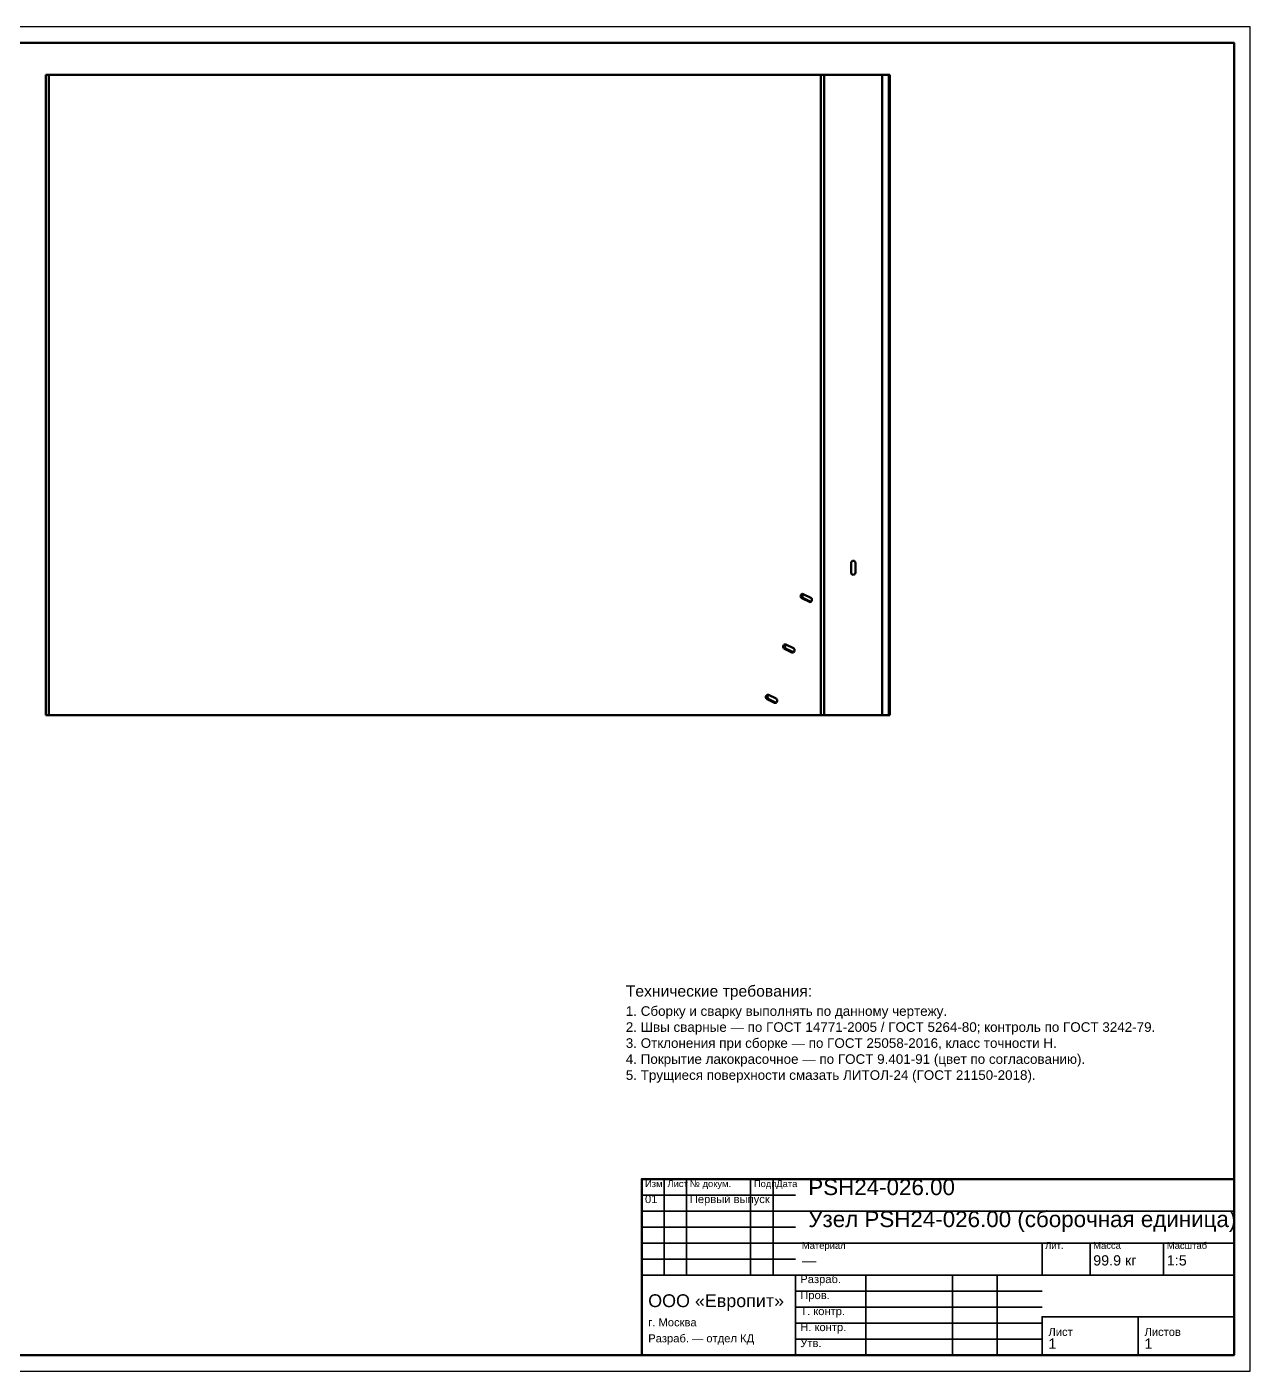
# Model space of a CAD drawing. Header units: millimetres. Extents: x 0 to 594, y 0 to 420.
# Drawn here: x 211.9 to 594, y 0 to 420 of the extents above; entities that cross this region are included whole.
import ezdxf

# ---------------------------------------------------------------- set-up
doc = ezdxf.new("R2010")
doc.units = ezdxf.units.MM
doc.styles.add('GOST', font='Arial')

msp = doc.modelspace()

# ---------------------------------------------------------------- linework, layer by layer
at = {"color": 1, "lineweight": 70}
for p, q in [((217.88, 405), (217.87, 405)), ((217.87, 405), (217.87, 405)), ((217.87, 405), (217.87, 405)), ((217.87, 405), (217.87, 405)), ((217.87, 405), (217.87, 405)), ((217.87, 405), (217.87, 405)), ((217.87, 405), (217.87, 405)), ((217.87, 405), (217.87, 405)), ((217.87, 405), (217.87, 405)), ((217.87, 405), (217.87, 405)), ((217.87, 405), (217.87, 405)), ((217.87, 405), (217.87, 405)), ((217.87, 405), (217.87, 405)), ((217.87, 405), (217.87, 405)), ((217.87, 405), (217.87, 405)), ((217.87, 205), (217.87, 405)), ((217.87, 405), (217.87, 205)), ((217.89, 405), (217.88, 405)), ((217.92, 405), (217.89, 405)), ((217.95, 405), (217.92, 405)), ((218, 405), (217.95, 405)), ((218.06, 405), (218, 405)), ((218.12, 405), (218.06, 405)), ((218.2, 405), (218.12, 405)), ((218.28, 405), (218.2, 405)), ((218.37, 405), (218.28, 405)), ((218.47, 405), (218.37, 405)), ((218.58, 405), (218.47, 405)), ((218.69, 405), (218.58, 405)), ((218.81, 405), (218.69, 405)), ((459.96, 405), (218.81, 405)), ((218.81, 405), (218.81, 205)), ((460.02, 405), (459.96, 405)), ((459.96, 405), (459.96, 205)), ((460.09, 405), (460.02, 405)), ((460.16, 405), (460.09, 405)), ((460.23, 405), (460.16, 405)), ((460.3, 405), (460.23, 405)), ((460.38, 405), (460.3, 405)), ((460.45, 405), (460.38, 405)), ((460.52, 405), (460.45, 405)), ((460.6, 405), (460.52, 405)), ((460.68, 405), (460.6, 405)), ((460.75, 405), (460.68, 405)), ((460.83, 405), (460.75, 405)), ((460.91, 405), (460.83, 405)), ((460.98, 405), (460.91, 405)), ((479.1, 405), (460.98, 405)), ((460.98, 405), (460.98, 205)), ((479.33, 405), (479.1, 405)), ((479.1, 405), (479.1, 205)), ((479.55, 405), (479.33, 405)), ((479.77, 405), (479.55, 405)), ((479.97, 405), (479.77, 405)), ((480.17, 405), (479.97, 405)), ((480.36, 405), (480.17, 405)), ((480.53, 405), (480.36, 405)), ((480.68, 405), (480.53, 405)), ((480.81, 405), (480.68, 405)), ((480.92, 405), (480.81, 405)), ((481.01, 405), (480.92, 405)), ((481.08, 405), (481.01, 405)), ((481.12, 405), (481.08, 405)), ((481.14, 405), (481.12, 405)), ((481.45, 405), (481.14, 405)), ((481.14, 405), (481.14, 205)), ((481.45, 205), (481.45, 405)), ((481.31, 381.11), (481.3, 380.85)), ((481.3, 380.85), (481.3, 380)), ((481.3, 380), (481.3, 379.15)), ((481.3, 379.15), (481.31, 378.89)), ((481.32, 381.2), (481.31, 381.11)), ((481.31, 378.89), (481.32, 378.8)), ((481.34, 381.2), (481.32, 381.2)), ((481.32, 378.8), (481.34, 378.8)), ((481.35, 381.11), (481.34, 381.2)), ((481.34, 378.8), (481.35, 378.89)), ((481.35, 380.85), (481.35, 381.11)), ((481.36, 380), (481.35, 380.85)), ((481.35, 379.15), (481.36, 380)), ((481.35, 378.89), (481.35, 379.15)), ((481.31, 331.11), (481.3, 330.85)), ((481.3, 330.85), (481.3, 330)), ((481.3, 330), (481.3, 329.15)), ((481.3, 329.15), (481.31, 328.89)), ((481.32, 331.2), (481.31, 331.11)), ((481.31, 328.89), (481.32, 328.8)), ((481.34, 331.2), (481.32, 331.2)), ((481.32, 328.8), (481.34, 328.8)), ((481.35, 331.11), (481.34, 331.2)), ((481.34, 328.8), (481.35, 328.89)), ((481.35, 330.85), (481.35, 331.11)), ((481.36, 330), (481.35, 330.85)), ((481.35, 329.15), (481.36, 330)), ((481.35, 328.89), (481.35, 329.15)), ((481.31, 281.11), (481.3, 280.85)), ((481.3, 280.85), (481.3, 280)), ((481.3, 280), (481.3, 279.15)), ((481.3, 279.15), (481.31, 278.89)), ((481.32, 281.2), (481.31, 281.11)), ((481.31, 278.89), (481.32, 278.8)), ((481.34, 281.2), (481.32, 281.2)), ((481.32, 278.8), (481.34, 278.8)), ((481.35, 281.11), (481.34, 281.2)), ((481.34, 278.8), (481.35, 278.89)), ((481.35, 280.85), (481.35, 281.11)), ((481.36, 280), (481.35, 280.85)), ((481.35, 279.15), (481.36, 280)), ((481.35, 278.89), (481.35, 279.15)), ((469.4, 252.77), (469.34, 252.5)), ((469.34, 252.5), (469.34, 249.5)), ((469.34, 252.5), (469.36, 252.5)), ((469.36, 252.5), (469.41, 252.77)), ((469.36, 249.5), (469.36, 252.5)), ((469.55, 252.99), (469.4, 252.77)), ((469.41, 252.77), (469.56, 252.99)), ((469.78, 253.15), (469.55, 252.99)), ((469.56, 252.99), (469.79, 253.14)), ((470.04, 253.2), (469.78, 253.15)), ((469.79, 253.14), (470.05, 253.2)), ((470.31, 253.15), (470.04, 253.2)), ((470.54, 252.99), (470.31, 253.15)), ((470.69, 252.77), (470.54, 252.99)), ((470.74, 252.5), (470.69, 252.77)), ((470.74, 249.5), (470.74, 252.5)), ((469.34, 249.5), (469.4, 249.23)), ((469.34, 249.5), (469.36, 249.5)), ((469.41, 249.23), (469.36, 249.5)), ((469.4, 249.23), (469.55, 249.01)), ((469.56, 249.01), (469.41, 249.23)), ((469.55, 249.01), (469.78, 248.85)), ((469.79, 248.86), (469.56, 249.01)), ((469.78, 248.85), (470.04, 248.8)), ((470.05, 248.8), (469.79, 248.86)), ((470.04, 248.8), (470.31, 248.85)), ((470.31, 248.85), (470.54, 249.01)), ((470.54, 249.01), (470.69, 249.23)), ((470.69, 249.23), (470.74, 249.5)), ((453.62, 242.24), (453.61, 242)), ((453.61, 242), (453.68, 241.77)), ((453.69, 242.46), (453.62, 242.24)), ((453.68, 241.77), (453.8, 241.58)), ((453.82, 242.65), (453.69, 242.46)), ((453.8, 241.58), (453.98, 241.46)), ((454, 242.76), (453.82, 242.65)), ((453.98, 241.46), (456.33, 240.33)), ((453.98, 241.46), (454.51, 241.46)), ((454.2, 242.81), (454, 242.76)), ((454.14, 242.08), (454.16, 242.28)), ((454.17, 241.88), (454.14, 242.08)), ((454.16, 242.28), (454.22, 242.46)), ((454.24, 241.7), (454.17, 241.88)), ((454.42, 242.75), (454.2, 242.81)), ((454.22, 242.46), (454.33, 242.62)), ((454.36, 241.56), (454.24, 241.7)), ((454.33, 242.62), (454.47, 242.73)), ((454.51, 241.46), (454.36, 241.56)), ((456.78, 241.63), (454.42, 242.75)), ((456.82, 240.35), (454.51, 241.46)), ((456.33, 240.33), (456.56, 240.28)), ((456.33, 240.33), (456.78, 240.33)), ((456.56, 240.28), (456.76, 240.32)), ((456.76, 240.32), (456.94, 240.44)), ((456.95, 241.5), (456.78, 241.63)), ((456.94, 240.44), (457.07, 240.62)), ((457.08, 241.31), (456.95, 241.5)), ((457.07, 240.62), (457.14, 240.84)), ((457.14, 241.08), (457.08, 241.31)), ((457.14, 240.84), (457.14, 241.08)), ((481.31, 231.11), (481.3, 230.85)), ((481.32, 231.2), (481.31, 231.11)), ((481.34, 231.2), (481.32, 231.2)), ((481.35, 231.11), (481.34, 231.2)), ((481.35, 230.85), (481.35, 231.11)), ((448.4, 226.89), (448.27, 226.71)), ((448.58, 227.01), (448.4, 226.89)), ((448.78, 227.05), (448.58, 227.01)), ((449, 227), (448.78, 227.05)), ((448.8, 226.71), (448.91, 226.87)), ((448.91, 226.87), (449.05, 226.98)), ((451.36, 225.87), (449, 227)), ((481.3, 230.85), (481.3, 230)), ((481.3, 230), (481.3, 229.15)), ((481.3, 229.15), (481.31, 228.89)), ((481.31, 228.89), (481.32, 228.8)), ((481.32, 228.8), (481.34, 228.8)), ((481.34, 228.8), (481.35, 228.89)), ((481.36, 230), (481.35, 230.85)), ((481.35, 229.15), (481.36, 230)), ((481.35, 228.89), (481.35, 229.15)), ((448.2, 226.49), (448.19, 226.25)), ((448.19, 226.25), (448.26, 226.02)), ((448.27, 226.71), (448.2, 226.49)), ((448.26, 226.02), (448.38, 225.83)), ((448.38, 225.83), (448.56, 225.71)), ((448.56, 225.71), (450.91, 224.58)), ((448.56, 225.71), (449.09, 225.71)), ((448.72, 226.33), (448.73, 226.53)), ((448.75, 226.13), (448.72, 226.33)), ((448.73, 226.53), (448.8, 226.71)), ((448.82, 225.95), (448.75, 226.13)), ((448.94, 225.81), (448.82, 225.95)), ((449.09, 225.71), (448.94, 225.81)), ((451.4, 224.6), (449.09, 225.71)), ((450.91, 224.58), (451.14, 224.53)), ((450.91, 224.58), (451.36, 224.58)), ((451.14, 224.53), (451.34, 224.57)), ((451.34, 224.57), (451.51, 224.69)), ((451.53, 225.75), (451.36, 225.87)), ((451.51, 224.69), (451.65, 224.87)), ((451.66, 225.56), (451.53, 225.75)), ((451.65, 224.87), (451.72, 225.09)), ((451.72, 225.33), (451.66, 225.56)), ((451.72, 225.09), (451.72, 225.33)), ((442.85, 210.96), (442.77, 210.74)), ((442.77, 210.74), (442.77, 210.5)), ((442.77, 210.5), (442.83, 210.27)), ((442.83, 210.27), (442.96, 210.08)), ((442.98, 211.14), (442.85, 210.96)), ((442.96, 210.08), (443.13, 209.95)), ((443.16, 211.26), (442.98, 211.14)), ((443.36, 211.3), (443.16, 211.26)), ((443.29, 210.58), (443.31, 210.78)), ((443.32, 210.38), (443.29, 210.58)), ((443.31, 210.78), (443.38, 210.96)), ((443.4, 210.2), (443.32, 210.38)), ((443.58, 211.25), (443.36, 211.3)), ((443.38, 210.96), (443.48, 211.12)), ((443.52, 210.05), (443.4, 210.2)), ((443.48, 211.12), (443.62, 211.23)), ((443.66, 209.95), (443.52, 210.05)), ((445.94, 210.12), (443.58, 211.25)), ((446.11, 210), (445.94, 210.12)), ((443.13, 209.95), (445.49, 208.83)), ((443.13, 209.95), (443.66, 209.95)), ((445.98, 208.85), (443.66, 209.95)), ((445.49, 208.83), (445.71, 208.77)), ((445.49, 208.83), (445.94, 208.83)), ((445.71, 208.77), (445.91, 208.82)), ((445.91, 208.82), (446.09, 208.93)), ((446.09, 208.93), (446.22, 209.12)), ((446.24, 209.81), (446.11, 210)), ((446.22, 209.12), (446.3, 209.34)), ((446.3, 209.58), (446.24, 209.81)), ((446.3, 209.34), (446.3, 209.58)), ((217.88, 205), (217.87, 205)), ((217.87, 205), (217.87, 205)), ((217.87, 205), (217.87, 205)), ((217.87, 205), (217.87, 205)), ((217.87, 205), (217.87, 205)), ((217.87, 205), (217.87, 205)), ((217.87, 205), (217.87, 205)), ((217.87, 205), (217.87, 205)), ((217.87, 205), (217.87, 205)), ((217.87, 205), (217.87, 205)), ((217.87, 205), (217.87, 205)), ((217.87, 205), (217.87, 205)), ((217.87, 205), (217.87, 205)), ((217.87, 205), (217.87, 205)), ((217.87, 205), (217.87, 205)), ((217.89, 205), (217.88, 205)), ((217.92, 205), (217.89, 205)), ((217.95, 205), (217.92, 205)), ((218, 205), (217.95, 205)), ((218.06, 205), (218, 205)), ((218.12, 205), (218.06, 205)), ((218.2, 205), (218.12, 205)), ((218.28, 205), (218.2, 205)), ((218.37, 205), (218.28, 205)), ((218.47, 205), (218.37, 205)), ((218.58, 205), (218.47, 205)), ((218.69, 205), (218.58, 205)), ((218.81, 205), (218.69, 205)), ((459.96, 205), (218.81, 205)), ((460.02, 205), (459.96, 205)), ((460.09, 205), (460.02, 205)), ((460.16, 205), (460.09, 205)), ((460.23, 205), (460.16, 205)), ((460.3, 205), (460.23, 205)), ((460.38, 205), (460.3, 205)), ((460.45, 205), (460.38, 205)), ((460.52, 205), (460.45, 205)), ((460.6, 205), (460.52, 205)), ((460.68, 205), (460.6, 205)), ((460.75, 205), (460.68, 205)), ((460.83, 205), (460.75, 205)), ((460.91, 205), (460.83, 205)), ((460.98, 205), (460.91, 205)), ((479.1, 205), (460.98, 205)), ((479.33, 205), (479.1, 205)), ((479.55, 205), (479.33, 205)), ((479.77, 205), (479.55, 205)), ((479.97, 205), (479.77, 205)), ((480.17, 205), (479.97, 205)), ((480.36, 205), (480.17, 205)), ((480.53, 205), (480.36, 205)), ((480.68, 205), (480.53, 205)), ((480.81, 205), (480.68, 205)), ((480.92, 205), (480.81, 205)), ((481.01, 205), (480.92, 205)), ((481.08, 205), (481.01, 205)), ((481.12, 205), (481.08, 205)), ((481.14, 205), (481.12, 205)), ((481.45, 205), (481.14, 205))]:
    msp.add_line(p, q, dxfattribs=at)
at = {"color": 7, "lineweight": 35}
for p, q in [((411, 30), (411, 60)), ((418, 30), (418, 60)), ((438, 30), (438, 60)), ((445, 30), (445, 60)), ((404, 55), (452, 55)), ((404, 50), (452, 50)), ((452, 50), (589, 50)), ((404, 45), (452, 45)), ((404, 40), (452, 40)), ((452, 40), (589, 40)), ((529, 30), (529, 40)), ((544, 30), (544, 40)), ((567, 30), (567, 40)), ((404, 35), (452, 35)), ((404, 30), (452, 30)), ((452, 30), (589, 30)), ((474, 5), (474, 30)), ((501, 5), (501, 30)), ((515, 5), (515, 30)), ((452, 25), (529, 25)), ((452, 20), (529, 20)), ((529, 17), (589, 17)), ((452, 15), (529, 15)), ((452, 10), (529, 10))]:
    msp.add_line(p, q, dxfattribs=at)
at = {"color": 7, "lineweight": 25}
msp.add_lwpolyline([(0, 0), (594, 0), (594, 420), (0, 420)], close=True, dxfattribs=at)
at = {"color": 7, "lineweight": 70}
for points in [[(20, 5), (589, 5), (589, 415), (20, 415)], [(404, 5), (589, 5), (589, 60), (404, 60)]]:
    msp.add_lwpolyline(points, close=True, dxfattribs=at)
at = {"color": 7, "lineweight": 35}
for points in [[(404, 5), (452, 5), (452, 30), (404, 30)], [(529, 5), (559, 5), (559, 17), (529, 17)], [(559, 5), (589, 5), (589, 17), (559, 17)]]:
    msp.add_lwpolyline(points, close=True, dxfattribs=at)

# ---------------------------------------------------------------- texts
at = {"color": 3, "style": 'GOST'}
for s, height, p in [('Технические требования:', 3.5, (399, 117)), ('1. Сборку и сварку выполнять по данному чертежу.', 3, (399, 111)), ('2. Швы сварные — по ГОСТ 14771-2005 / ГОСТ 5264-80; контроль по ГОСТ 3242-79.', 3, (399, 106)), ('3. Отклонения при сборке — по ГОСТ 25058-2016, класс точности Н.', 3, (399, 101)), ('4. Покрытие лакокрасочное — по ГОСТ 9.401-91 (цвет по согласованию).', 3, (399, 96)), ('5. Трущиеся поверхности смазать ЛИТОЛ-24 (ГОСТ 21150-2018).', 3, (399, 91)), ('Изм.', 2.1, (405, 57.5)), ('Лист', 2.1, (412, 57.5)), ('№ докум.', 2.1, (419, 57.5)), ('Подп.', 2.1, (439, 57.5)), ('Дата', 2.1, (446, 57.5)), ('PSH24-026.00', 5, (456, 55)), ('01', 2.5, (405, 52.5)), ('Первый выпуск', 2.5, (419, 52.5)), ('Узел PSH24-026.00 (сборочная единица)', 5, (456, 45)), ('Материал', 2.1, (454, 38.2)), ('Лит.', 2.1, (530, 38.2)), ('Масса', 2.1, (545, 38.2)), ('Масштаб', 2.1, (568, 38.2)), ('—', 3.2, (454, 33)), ('99.9 кг', 3.2, (545, 33)), ('1:5', 3.2, (568, 33)), ('Разраб.', 2.5, (453.5, 27.5)), ('ООО «Европит»', 4, (406, 20)), ('Пров.', 2.5, (453.5, 22.5)), ('Т. контр.', 2.5, (453.5, 17.5)), ('г. Москва', 2.5, (406, 14)), ('Н. контр.', 2.5, (453.5, 12.5)), ('Лист', 2.5, (531, 11)), ('Листов', 2.5, (561, 11)), ('Разраб. — отдел КД', 2.5, (406, 9)), ('Утв.', 2.5, (453.5, 7.5)), ('1', 3.2, (531, 7)), ('1', 3.2, (561, 7))]:
    msp.add_text(s, height=height, dxfattribs=at).set_placement(p)

doc.saveas('drawing.dxf')
